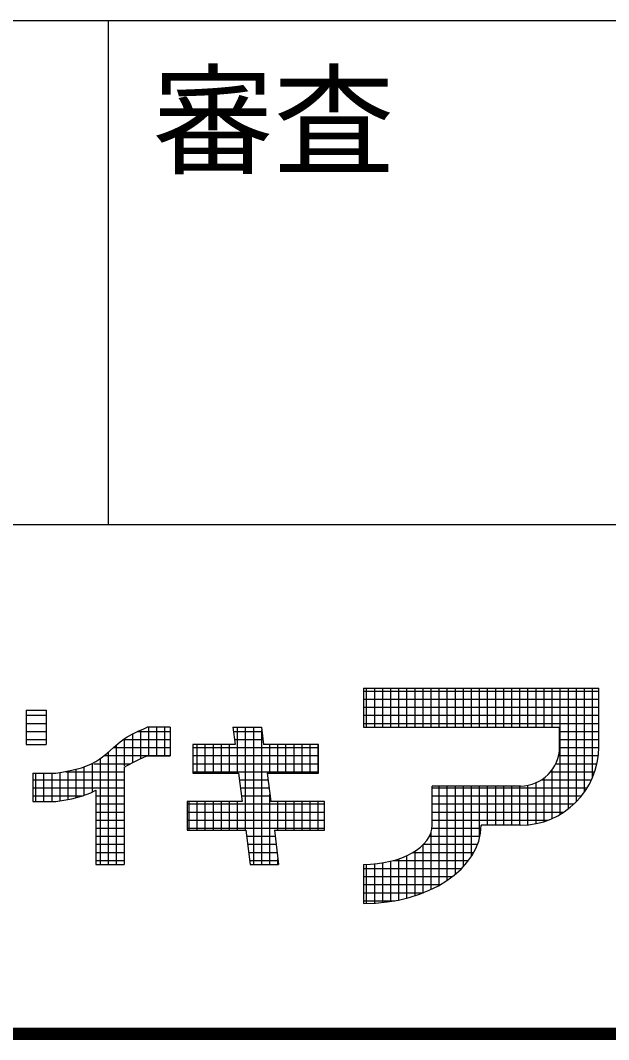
# Model space of a CAD drawing. Units: millimetres, scale not verified. Extents: x -9535 to 7784, y -6883 to 5195.
# Drawn here: x 870 to 1307, y -6390 to -5632 of the extents above; entities that cross this region are included whole.
import ezdxf
from ezdxf.enums import TextEntityAlignment as Align

# ---------------------------------------------------------------- set-up
doc = ezdxf.new("R2010")
doc.units = ezdxf.units.MM
doc.header["$LTSCALE"] = 30
doc.layers.add('0-7_07', color=7, linetype='Continuous', lineweight=25)
doc.styles.add('MS Gothic', font='')
doc.styles.get('MS Gothic').set_extended_font_data('MS Gothic')

msp = doc.modelspace()

# ---------------------------------------------------------------- linework, layer by layer
at = {"layer": '0-7_07'}
for p, q in [((-8394.9, -5631.66), (7775.1, -5631.66)), ((935.1, -6006.66), (935.1, -5631.66)), ((-384.9, -6006.66), (7775.1, -6006.66)), ((1124.78, -6128.47), (1124.78, -6157.63)), ((1124.78, -6128.47), (1299.74, -6128.47)), ((1124.78, -6130.74), (1299.74, -6130.74)), ((1127.08, -6157.63), (1127.08, -6128.47)), ((1133.08, -6157.63), (1133.08, -6128.47)), ((1139.08, -6157.63), (1139.08, -6128.47)), ((1145.08, -6157.63), (1145.08, -6128.47)), ((1151.08, -6157.63), (1151.08, -6128.47)), ((1157.08, -6157.63), (1157.08, -6128.47)), ((1163.08, -6157.63), (1163.08, -6128.47)), ((1169.08, -6157.63), (1169.08, -6128.47)), ((1175.08, -6157.63), (1175.08, -6128.47)), ((1181.08, -6157.63), (1181.08, -6128.47)), ((1187.09, -6157.63), (1187.09, -6128.47)), ((1193.09, -6157.63), (1193.09, -6128.47)), ((1199.09, -6157.63), (1199.09, -6128.47)), ((1205.09, -6157.63), (1205.09, -6128.47)), ((1211.09, -6157.63), (1211.09, -6128.47)), ((1217.09, -6157.63), (1217.09, -6128.47)), ((1223.09, -6157.63), (1223.09, -6128.47)), ((1229.09, -6157.63), (1229.09, -6128.47)), ((1235.09, -6157.63), (1235.09, -6128.47)), ((1241.09, -6157.63), (1241.09, -6128.47)), ((1247.09, -6157.63), (1247.09, -6128.47)), ((1253.09, -6157.63), (1253.09, -6128.47)), ((1259.09, -6157.63), (1259.09, -6128.47)), ((1265.09, -6157.63), (1265.09, -6128.47)), ((1271.09, -6222.42), (1271.09, -6128.47)), ((1277.1, -6218.35), (1277.1, -6128.47)), ((1283.1, -6213.02), (1283.1, -6128.47)), ((1289.1, -6205.81), (1289.1, -6128.47)), ((1295.1, -6195.03), (1295.1, -6128.47)), ((1299.74, -6172.21), (1299.74, -6128.47)), ((1124.78, -6136.74), (1299.74, -6136.74)), ((1124.78, -6142.74), (1299.74, -6142.74)), ((873.8, -6144.94), (873.8, -6170.44)), ((873.8, -6148.74), (888.69, -6148.74)), ((1124.78, -6148.74), (1299.74, -6148.74)), ((873.8, -6154.74), (888.69, -6154.74)), ((980.87, -6157.69), (963.87, -6157.69)), ((965.09, -6178.94), (965.09, -6157.69)), ((971.1, -6178.94), (971.1, -6157.69)), ((977.1, -6178.94), (977.1, -6157.69)), ((980.87, -6157.69), (980.87, -6178.94)), ((1027.62, -6157.69), (1048.87, -6157.69)), ((1027.62, -6157.69), (1029.22, -6170.44)), ((1031.09, -6191.69), (1031.09, -6157.69)), ((1037.09, -6234.19), (1037.09, -6157.69)), ((1043.09, -6259.69), (1043.09, -6157.69)), ((1048.87, -6157.69), (1050.47, -6170.44)), ((1124.78, -6154.74), (1299.74, -6154.74)), ((1124.78, -6157.63), (1270.59, -6157.63)), ((1270.59, -6172.21), (1270.59, -6157.63)), ((873.8, -6160.74), (888.69, -6160.74)), ((953.09, -6183.61), (953.09, -6162.2)), ((956.85, -6160.74), (980.87, -6160.74)), ((959.09, -6180.99), (959.09, -6159.74)), ((1028, -6160.74), (1049.25, -6160.74)), ((1049.09, -6259.69), (1049.09, -6159.45)), ((1270.59, -6160.74), (1299.74, -6160.74)), ((873.8, -6166.74), (888.69, -6166.74)), ((873.8, -6170.44), (888.69, -6170.44)), ((939.22, -6172.74), (980.87, -6172.74)), ((941.09, -6259.69), (941.09, -6170.64)), ((946.72, -6166.74), (980.87, -6166.74)), ((947.09, -6186.23), (947.09, -6166.05)), ((997.87, -6170.44), (997.87, -6191.69)), ((1029.22, -6170.44), (997.87, -6170.44)), ((997.87, -6172.74), (1091.37, -6172.74)), ((1001.09, -6191.69), (1001.09, -6170.44)), ((1007.09, -6191.69), (1007.09, -6170.44)), ((1013.09, -6191.69), (1013.09, -6170.44)), ((1019.09, -6191.69), (1019.09, -6170.44)), ((1025.09, -6191.69), (1025.09, -6170.44)), ((1028.75, -6166.74), (1050, -6166.74)), ((1091.37, -6170.44), (1050.47, -6170.44)), ((1055.09, -6191.69), (1055.09, -6170.44)), ((1061.09, -6191.69), (1061.09, -6170.44)), ((1067.09, -6191.69), (1067.09, -6170.44)), ((1073.1, -6191.69), (1073.1, -6170.44)), ((1079.1, -6191.69), (1079.1, -6170.44)), ((1085.09, -6191.69), (1085.09, -6170.44)), ((1091.09, -6191.69), (1091.09, -6170.44)), ((1091.37, -6191.69), (1091.37, -6170.44)), ((1270.58, -6172.74), (1299.74, -6172.74)), ((1270.59, -6166.74), (1299.74, -6166.74)), ((931.72, -6178.74), (980.87, -6178.74)), ((935.09, -6259.69), (935.09, -6175.93)), ((963.87, -6178.94), (980.87, -6178.94)), ((997.87, -6178.74), (1091.37, -6178.74)), ((1269.85, -6178.74), (1299.38, -6178.74)), ((917.09, -6208.25), (917.09, -6187)), ((923.09, -6205.79), (923.09, -6184.72)), ((924.22, -6184.74), (951.39, -6184.74)), ((929.09, -6259.69), (929.09, -6181.23)), ((946.87, -6187.44), (946.87, -6259.69)), ((997.87, -6184.74), (1091.37, -6184.74)), ((1267.76, -6184.74), (1298.39, -6184.74)), ((878.87, -6191.69), (895.87, -6191.69)), ((881.09, -6212.94), (881.09, -6191.69)), ((887.09, -6212.94), (887.09, -6191.69)), ((893.09, -6212.94), (893.09, -6191.69)), ((899.09, -6212.46), (899.09, -6191.18)), ((903.39, -6190.74), (946.87, -6190.74)), ((905.09, -6211.37), (905.09, -6190.23)), ((911.09, -6210.27), (911.09, -6189.28)), ((997.87, -6190.74), (1091.37, -6190.74)), ((997.87, -6191.69), (1031.87, -6191.69)), ((1031.87, -6191.69), (1034.53, -6212.94)), ((1053.12, -6191.69), (1091.37, -6191.69)), ((1053.12, -6191.69), (1055.78, -6212.94)), ((1259.09, -6227.79), (1259.09, -6195.41)), ((1263.95, -6190.74), (1296.73, -6190.74)), ((1265.09, -6225.52), (1265.09, -6189.25)), ((878.87, -6196.74), (946.87, -6196.74)), ((878.87, -6202.74), (946.87, -6202.74)), ((1032.5, -6196.74), (1053.75, -6196.74)), ((1033.25, -6202.74), (1054.5, -6202.74)), ((1175.81, -6230.53), (1175.81, -6201.37)), ((1241.43, -6201.37), (1175.81, -6201.37)), ((1175.81, -6202.74), (1291.12, -6202.74)), ((1181.08, -6275.17), (1181.08, -6201.37)), ((1187.09, -6271.47), (1187.09, -6201.37)), ((1193.09, -6266.97), (1193.09, -6201.37)), ((1199.09, -6261.31), (1199.09, -6201.37)), ((1205.09, -6253.66), (1205.09, -6201.37)), ((1211.09, -6240.06), (1211.09, -6201.37)), ((1217.09, -6230.53), (1217.09, -6201.37)), ((1223.09, -6230.53), (1223.09, -6201.37)), ((1229.09, -6230.53), (1229.09, -6201.37)), ((1235.09, -6230.53), (1235.09, -6201.37)), ((1241.09, -6230.53), (1241.09, -6201.37)), ((1247.09, -6230.26), (1247.09, -6200.82)), ((1253.09, -6229.35), (1253.09, -6198.94)), ((1257.2, -6196.74), (1294.34, -6196.74)), ((878.87, -6208.74), (916.18, -6208.74)), ((925.62, -6204.44), (925.62, -6259.69)), ((925.62, -6208.74), (946.87, -6208.74)), ((1034, -6208.74), (1055.25, -6208.74)), ((1055.09, -6259.69), (1055.09, -6207.45)), ((1175.81, -6208.74), (1286.89, -6208.74)), ((925.62, -6214.74), (946.87, -6214.74)), ((993.62, -6212.94), (993.62, -6234.19)), ((1034.53, -6212.94), (993.62, -6212.94)), ((993.62, -6214.74), (1095.62, -6214.74)), ((995.09, -6234.19), (995.09, -6212.94)), ((1001.09, -6234.19), (1001.09, -6212.94)), ((1007.09, -6234.19), (1007.09, -6212.94)), ((1013.09, -6234.19), (1013.09, -6212.94)), ((1019.09, -6234.19), (1019.09, -6212.94)), ((1025.09, -6234.19), (1025.09, -6212.94)), ((1031.09, -6234.19), (1031.09, -6212.94)), ((1095.62, -6212.94), (1055.78, -6212.94)), ((1061.09, -6234.19), (1061.09, -6212.94)), ((1067.09, -6234.19), (1067.09, -6212.94)), ((1073.1, -6234.19), (1073.1, -6212.94)), ((1079.1, -6234.19), (1079.1, -6212.94)), ((1085.09, -6234.19), (1085.09, -6212.94)), ((1091.09, -6234.19), (1091.09, -6212.94)), ((1095.62, -6234.19), (1095.62, -6212.94)), ((1175.81, -6214.74), (1281.34, -6214.74)), ((925.62, -6220.74), (946.87, -6220.74)), ((993.62, -6220.74), (1095.62, -6220.74)), ((1175.81, -6220.74), (1273.78, -6220.74)), ((925.62, -6226.74), (946.87, -6226.74)), ((925.62, -6232.74), (946.87, -6232.74)), ((993.62, -6226.74), (1095.62, -6226.74)), ((993.62, -6232.74), (1095.62, -6232.74)), ((1175.67, -6232.74), (1212.2, -6232.74)), ((1175.81, -6226.74), (1262.13, -6226.74)), ((1241.43, -6230.53), (1212.26, -6230.53)), ((925.62, -6238.74), (946.87, -6238.74)), ((993.62, -6234.19), (1037.19, -6234.19)), ((1037.19, -6234.19), (1040.37, -6259.69)), ((1037.75, -6238.74), (1059.01, -6238.74)), ((1058.44, -6234.19), (1095.62, -6234.19)), ((1058.44, -6234.19), (1061.62, -6259.69)), ((1173.75, -6238.74), (1211.39, -6238.74)), ((1175.08, -6278.24), (1175.08, -6235.44)), ((925.62, -6244.74), (946.87, -6244.74)), ((1038.5, -6244.74), (1059.75, -6244.74)), ((1169.08, -6280.82), (1169.08, -6245.01)), ((1169.35, -6244.74), (1209.63, -6244.74)), ((925.62, -6250.74), (946.87, -6250.74)), ((925.62, -6256.74), (946.87, -6256.74)), ((1039.25, -6250.74), (1060.5, -6250.74)), ((1040, -6256.74), (1061.25, -6256.74)), ((1061.09, -6259.69), (1061.09, -6255.46)), ((1147.17, -6256.74), (1202.93, -6256.74)), ((1151.08, -6286.15), (1151.08, -6255.52)), ((1157.08, -6284.73), (1157.08, -6253.11)), ((1161.58, -6250.74), (1206.85, -6250.74)), ((1163.08, -6282.96), (1163.08, -6249.8)), ((925.62, -6259.69), (946.87, -6259.69)), ((1040.37, -6259.69), (1061.62, -6259.69)), ((1124.78, -6259.69), (1124.78, -6288.85)), ((1124.78, -6262.74), (1197.72, -6262.74)), ((1127.08, -6288.83), (1127.08, -6259.66)), ((1133.08, -6288.59), (1133.08, -6259.31)), ((1139.08, -6288.07), (1139.08, -6258.53)), ((1145.08, -6287.26), (1145.08, -6257.29)), ((1124.78, -6268.74), (1190.88, -6268.74)), ((1124.78, -6274.74), (1181.84, -6274.74)), ((1124.78, -6280.74), (1169.29, -6280.74)), ((1124.78, -6286.74), (1148.12, -6286.74)), ((7778.7, -6385.26), (-8398.5, -6385.26)), ((7778.1, -6384.66), (-8397.9, -6384.66)), ((7777.5, -6384.06), (-8397.3, -6384.06)), ((7776.9, -6383.46), (-8396.7, -6383.46)), ((7776.3, -6382.86), (-8396.1, -6382.86)), ((7775.7, -6382.26), (-8395.5, -6382.26)), ((-8394.9, -6381.66), (7775.1, -6381.66)), ((7783.5, -6390.06), (-8403.3, -6390.06)), ((7782.9, -6389.46), (-8402.7, -6389.46)), ((7782.3, -6388.86), (-8402.1, -6388.86)), ((7781.7, -6388.26), (-8401.5, -6388.26)), ((7781.1, -6387.66), (-8400.9, -6387.66)), ((7780.5, -6387.06), (-8400.3, -6387.06)), ((7779.9, -6386.46), (-8399.7, -6386.46)), ((7779.3, -6385.86), (-8399.1, -6385.86))]:
    msp.add_line(p, q, dxfattribs=at)
for points in [[(873.8, -6144.94), (888.69, -6144.94), (888.69, -6170.44)], [(895.87, -6191.69), (900.28, -6190.99), (907.79, -6189.62), (915.04, -6187.78), (921.9, -6185.17), (925.62, -6183.19), (928.73, -6181.13), (933.81, -6177.06), (938.77, -6172.69), (943.81, -6168.44), (946.87, -6166.19), (949.1, -6164.76), (953.08, -6162.55), (957.2, -6160.57), (961.41, -6158.73), (963.87, -6157.69)], [(946.87, -6187.44), (949.1, -6186.01), (953.08, -6183.8), (957.2, -6181.82), (961.41, -6179.98), (963.87, -6178.94)], [(878.87, -6191.69), (878.87, -6212.94), (895.87, -6212.94)], [(895.87, -6212.94), (900.28, -6212.25), (907.79, -6210.87), (915.04, -6209.03), (921.9, -6206.42), (925.62, -6204.44)]]:
    msp.add_lwpolyline(points, dxfattribs=at)
for radius in [29.16, 58.32]:
    msp.add_arc((1241.43, -6172.21), radius, 270, 0, dxfattribs=at)
for major_axis, ratio in [((51.03, 0), 0.5714), ((87.48, 0), 0.6666)]:
    msp.add_ellipse((1124.78, -6230.53), major_axis=major_axis, ratio=ratio, start_param=4.712389, end_param=6.283185, dxfattribs=at)

# ---------------------------------------------------------------- texts
at = {"layer": '0-7_07', "style": 'MS Gothic'}
msp.add_text('審査', height=65.98, dxfattribs=at).set_placement((967.89, -5759.05), align=Align.BOTTOM_LEFT)

doc.saveas('drawing.dxf')
